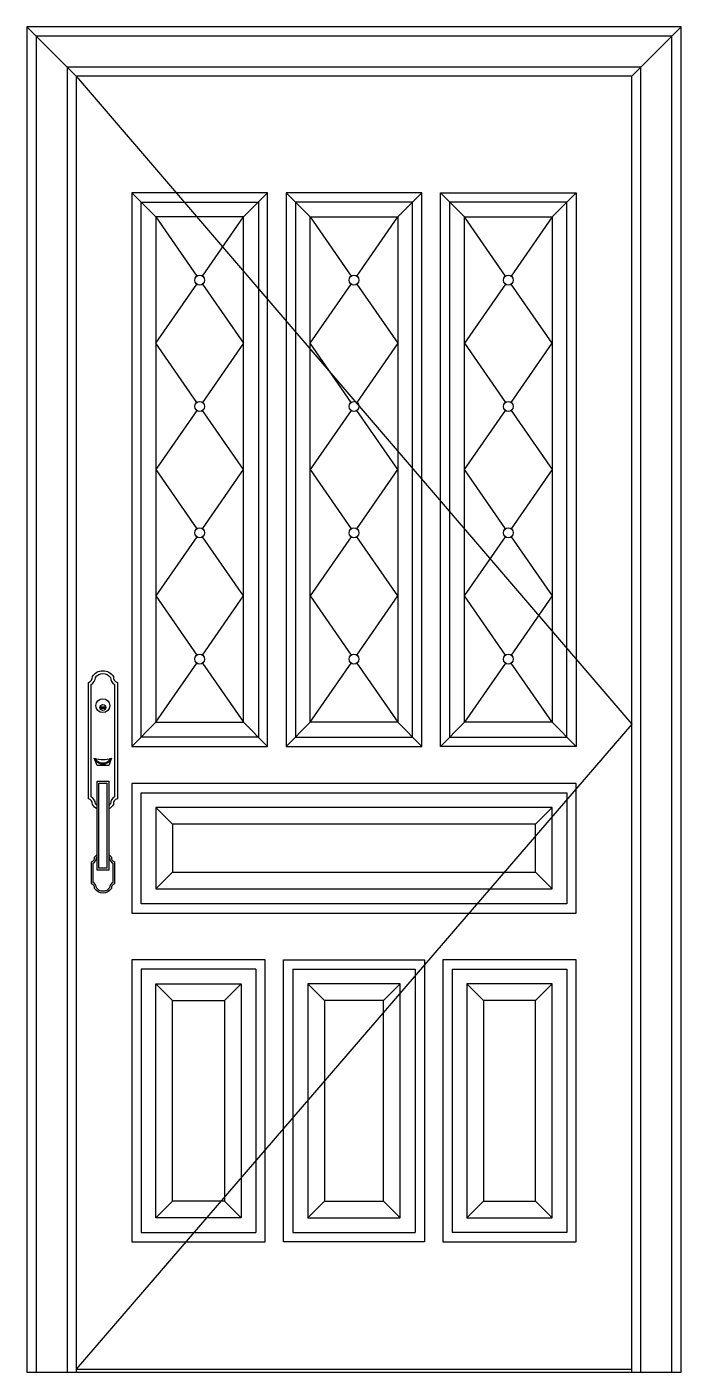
# Model space of a CAD drawing. Header units: metres. Extents: x 3150 to 4210, y 751 to 2931.
import ezdxf

# ---------------------------------------------------------------- set-up
doc = ezdxf.new("R2010")
doc.units = ezdxf.units.M
for name, color, linetype in [('2', 2, 'Continuous'), ('3', 3, 'Continuous'), ('4', 4, 'Continuous'), ('6', 6, 'Continuous'), ('7', 7, 'Continuous')]:
    doc.layers.add(name, color=color, linetype=linetype)

msp = doc.modelspace()

# ---------------------------------------------------------------- linework, layer by layer
at = {"layer": '2'}
msp.add_line((3150, 750.73), (4210, 750.73), dxfattribs=at)
at = {"layer": '3'}
for p, q in [((3230, 2850.73), (3150, 2930.73)), ((4130, 2850.73), (4210, 2930.73)), ((3359, 2622.73), (3320, 2661.73)), ((3501, 2622.73), (3540, 2661.73)), ((3609, 2622.73), (3570, 2661.73)), ((3751, 2622.73), (3790, 2661.73)), ((3820, 2661.73), (3859, 2622.73)), ((4001, 2622.73), (4040, 2661.73)), ((3585, 2646.73), (3585, 1779.73)), ((3775, 2646.73), (3585, 2646.73)), ((3775, 1779.73), (3775, 2646.73)), ((3609, 1803.73), (3609, 2622.73)), ((3609, 2622.73), (3751, 2622.73)), ((3751, 2622.73), (3751, 1803.73)), ((3268.51, 1828.67), (3277.74, 1828.67)), ((3268.51, 1826.78), (3277.74, 1826.78)), ((3359, 1803.73), (3320, 1764.73)), ((3501, 1803.73), (3540, 1764.73)), ((3609, 1803.73), (3570, 1764.73)), ((3751, 1803.73), (3609, 1803.73)), ((3751, 1803.73), (3790, 1764.73)), ((3820, 1764.73), (3859, 1803.73)), ((4001, 1803.73), (4040, 1764.73)), ((3585, 1779.73), (3775, 1779.73)), ((3386, 1638.73), (3359, 1665.73)), ((3974, 1638.73), (4001, 1665.73)), ((3386, 1560.73), (3359, 1533.73)), ((3974, 1560.73), (4001, 1533.73)), ((3521, 1403.73), (3521, 976.73)), ((3581, 1403.73), (3581, 976.73)), ((3581, 1403.73), (3779, 1403.73)), ((3779, 1403.73), (3779, 976.73)), ((3839, 1403.73), (3839, 976.73)), ((3386, 1352.73), (3359, 1379.73)), ((3470, 1352.73), (3497, 1379.73)), ((3497, 1379.73), (3497, 1000.73)), ((3632, 1352.73), (3605, 1379.73)), ((3728, 1352.73), (3755, 1379.73)), ((3863, 1379.73), (3863, 1000.73)), ((3890, 1352.73), (3863, 1379.73)), ((3974, 1352.73), (4001, 1379.73)), ((3386, 1027.73), (3359, 1000.73)), ((3470, 1027.73), (3497, 1000.73)), ((3605, 1000.73), (3632, 1027.73)), ((3728, 1027.73), (3755, 1000.73)), ((3890, 1027.73), (3863, 1000.73)), ((3974, 1027.73), (4001, 1000.73)), ((3581, 976.73), (3779, 976.73)), ((3230, 755.73), (4130, 755.73))]:
    msp.add_line(p, q, dxfattribs=at)
for points in [[(4195, 750.73), (4195, 2915.73), (3165, 2915.73), (3165, 750.73)], [(4145, 750.73), (4145, 2865.73), (3215, 2865.73), (3215, 750.73)], [(3230, 2850.73), (4130, 1800.73), (3230, 755.73)], [(3521, 1403.73), (3335, 1403.73), (3335, 976.73), (3521, 976.73)], [(3839, 1403.73), (4025, 1403.73), (4025, 976.73), (3839, 976.73)], [(3497, 1000.73), (3359, 1000.73), (3359, 1379.73), (3497, 1379.73)], [(3863, 1000.73), (4001, 1000.73), (4001, 1379.73), (3863, 1379.73)]]:
    msp.add_lwpolyline(points, dxfattribs=at)
for points in [[(3335, 1779.73), (3335, 2646.73), (3525, 2646.73), (3525, 1779.73)], [(4025, 1779.73), (4025, 2646.73), (3835, 2646.73), (3835, 1779.73)], [(3359, 2622.73), (3359, 1803.73), (3501, 1803.73), (3501, 2622.73)], [(4001, 2622.73), (4001, 1803.73), (3859, 1803.73), (3859, 2622.73)], [(3266.53, 1567.2), (3266.53, 1705.4), (3279.72, 1705.4), (3279.72, 1567.2)], [(4025, 1509.73), (3335, 1509.73), (3335, 1689.73), (4025, 1689.73)], [(3359, 1665.73), (3359, 1533.73), (4001, 1533.73), (4001, 1665.73)], [(3755, 1379.73), (3605, 1379.73), (3605, 1000.73), (3755, 1000.73)]]:
    msp.add_lwpolyline(points, close=True, dxfattribs=at)
for points in [[(3263.7, 1669.08, -0.06), (3260.94, 1671.88, 0.26), (3254.28, 1683.13), (3254.28, 1865.26, 0.26), (3260.94, 1876.51, -0.5), (3285.3, 1876.51, 0.26), (3291.97, 1865.26), (3291.97, 1683.13, 0.26), (3285.3, 1671.88, -0.06), (3282.55, 1669.08, -0.06)], [(3260.81, 1745.04, 0.2), (3269.58, 1737.92), (3276.67, 1737.92, 0.2), (3285.44, 1745.04, 0.19)], [(3282.55, 1586.02, -0.04), (3283.98, 1584.34, 0.29), (3289.32, 1575.59), (3289.32, 1544.17, 0.29), (3283.98, 1535.42, -0.51), (3262.61, 1535.42, 0.29), (3257.28, 1544.17), (3257.28, 1575.59, 0.29), (3262.61, 1584.34, -0.03), (3263.7, 1585.66, -0.03)]]:
    msp.add_lwpolyline(points, format="xyb", dxfattribs=at)
msp.add_circle((3273.12, 1827.72), 4.71, dxfattribs=at)
at = {"layer": '4'}
for points in [[(4210, 750.73), (4210, 2930.73), (3150, 2930.73), (3150, 750.73)], [(4130, 750.73), (4130, 2850.73), (3230, 2850.73), (3230, 750.73)]]:
    msp.add_lwpolyline(points, dxfattribs=at)
at = {"layer": '6'}
for points in [[(3359, 2622.73), (3425.53, 2526.99)], [(3434.47, 2526.99), (3501, 2622.73)], [(3609, 2622.73), (3675.53, 2526.99)], [(3684.47, 2526.99), (3751, 2622.73)], [(3925.53, 2526.99), (3859, 2622.73)], [(4001, 2622.73), (3934.47, 2526.99)], [(3425.53, 2322.24), (3359, 2417.98), (3425.53, 2513.72)], [(3434.47, 2513.72), (3501, 2417.98), (3434.47, 2322.24)], [(3675.53, 2322.24), (3609, 2417.98), (3675.53, 2513.72)], [(3684.47, 2513.72), (3751, 2417.98), (3684.47, 2322.24)], [(3925.53, 2513.72), (3859, 2417.98), (3925.53, 2322.24)], [(3934.47, 2322.24), (4001, 2417.98), (3934.47, 2513.72)], [(3425.53, 2308.97), (3359, 2213.23), (3425.53, 2117.49)], [(3434.47, 2117.49), (3501, 2213.23), (3434.47, 2308.97)], [(3675.53, 2308.97), (3609, 2213.23), (3675.53, 2117.49)], [(3684.47, 2117.49), (3751, 2213.23), (3684.47, 2308.97)], [(3925.53, 2117.49), (3859, 2213.23), (3925.53, 2308.97)], [(3934.47, 2308.97), (4001, 2213.23), (3934.47, 2117.49)], [(3425.53, 2104.22), (3359, 2008.48), (3425.53, 1912.74)], [(3434.47, 1912.74), (3501, 2008.48), (3434.47, 2104.22)], [(3675.53, 2104.22), (3609, 2008.48), (3675.53, 1912.74)], [(3684.47, 1912.74), (3751, 2008.48), (3684.47, 2104.22)], [(3925.53, 1912.74), (3859, 2008.48), (3925.53, 2104.22)], [(3934.47, 2104.22), (4001, 2008.48), (3934.47, 1912.74)], [(3359, 1803.73), (3425.53, 1899.47)], [(3434.47, 1899.47), (3501, 1803.73)], [(3609, 1803.73), (3675.53, 1899.47)], [(3684.47, 1899.47), (3751, 1803.73)], [(3925.53, 1899.47), (3859, 1803.73)], [(4001, 1803.73), (3934.47, 1899.47)]]:
    msp.add_lwpolyline(points, dxfattribs=at)
for centre in [(3430, 2520.36), (3680, 2520.36), (3930, 2520.36), (3430, 2315.61), (3680, 2315.61), (3930, 2315.61), (3430, 2110.86), (3680, 2110.86), (3930, 2110.86), (3430, 1906.11), (3680, 1906.11), (3930, 1906.11)]:
    msp.add_circle(centre, 8, dxfattribs=at)
at = {"layer": '7'}
msp.add_lwpolyline([(4130, 750.73), (4130, 2850.73), (3230, 2850.73), (3230, 750.73)], dxfattribs=at)
for points in [[(3320, 1764.73), (3540, 1764.73), (3540, 2661.73), (3320, 2661.73)], [(3570, 2661.73), (3570, 1764.73), (3790, 1764.73), (3790, 2661.73)], [(4040, 1764.73), (3820, 1764.73), (3820, 2661.73), (4040, 2661.73)], [(3263.7, 1564.37), (3263.7, 1708.23), (3282.55, 1708.23), (3282.55, 1564.37)], [(4040, 1704.73), (3320, 1704.73), (3320, 1494.73), (4040, 1494.73)], [(3386, 1638.73), (3386, 1560.73), (3974, 1560.73), (3974, 1638.73)], [(3536, 1418.73), (3320, 1418.73), (3320, 961.73), (3536, 961.73)], [(3794, 961.73), (3566, 961.73), (3566, 1418.73), (3794, 1418.73)], [(3824, 1418.73), (3824, 961.73), (4040, 961.73), (4040, 1418.73)], [(3470, 1027.73), (3386, 1027.73), (3386, 1352.73), (3470, 1352.73)], [(3728, 1352.73), (3632, 1352.73), (3632, 1027.73), (3728, 1027.73)], [(3890, 1027.73), (3974, 1027.73), (3974, 1352.73), (3890, 1352.73)]]:
    msp.add_lwpolyline(points, close=True, dxfattribs=at)
for points in [[(3263.7, 1663.47, -0.13), (3256.16, 1670.53, 0.39), (3249.56, 1679.96), (3249.56, 1868.44, 0.39), (3256.16, 1877.86, -0.56), (3290.09, 1877.86, 0.39), (3296.68, 1868.44), (3296.68, 1679.96, 0.39), (3290.09, 1670.53, -0.13), (3282.55, 1663.47, -0.13)], [(3258.99, 1745.56, 0.22), (3269.38, 1736.5), (3276.87, 1736.5, 0.22), (3287.26, 1745.56, 0.22)], [(3282.55, 1589.7, -0.1), (3286.87, 1585.1, 0.39), (3292.15, 1577.57), (3292.15, 1542.19, 0.39), (3286.87, 1534.65, -0.56), (3259.73, 1534.65, 0.39), (3254.45, 1542.19), (3254.45, 1577.57, 0.39), (3259.73, 1585.1, -0.09), (3263.7, 1589.44, -0.09)]]:
    msp.add_lwpolyline(points, format="xyb", dxfattribs=at)
msp.add_lwpolyline([(3258.99, 1745.56, 0.15), (3287.26, 1745.56), (3282.55, 1733.68), (3263.7, 1733.68)], format="xyb", close=True, dxfattribs=at)
msp.add_circle((3273.12, 1830.74), 11.31, dxfattribs=at)

doc.saveas('drawing.dxf')
